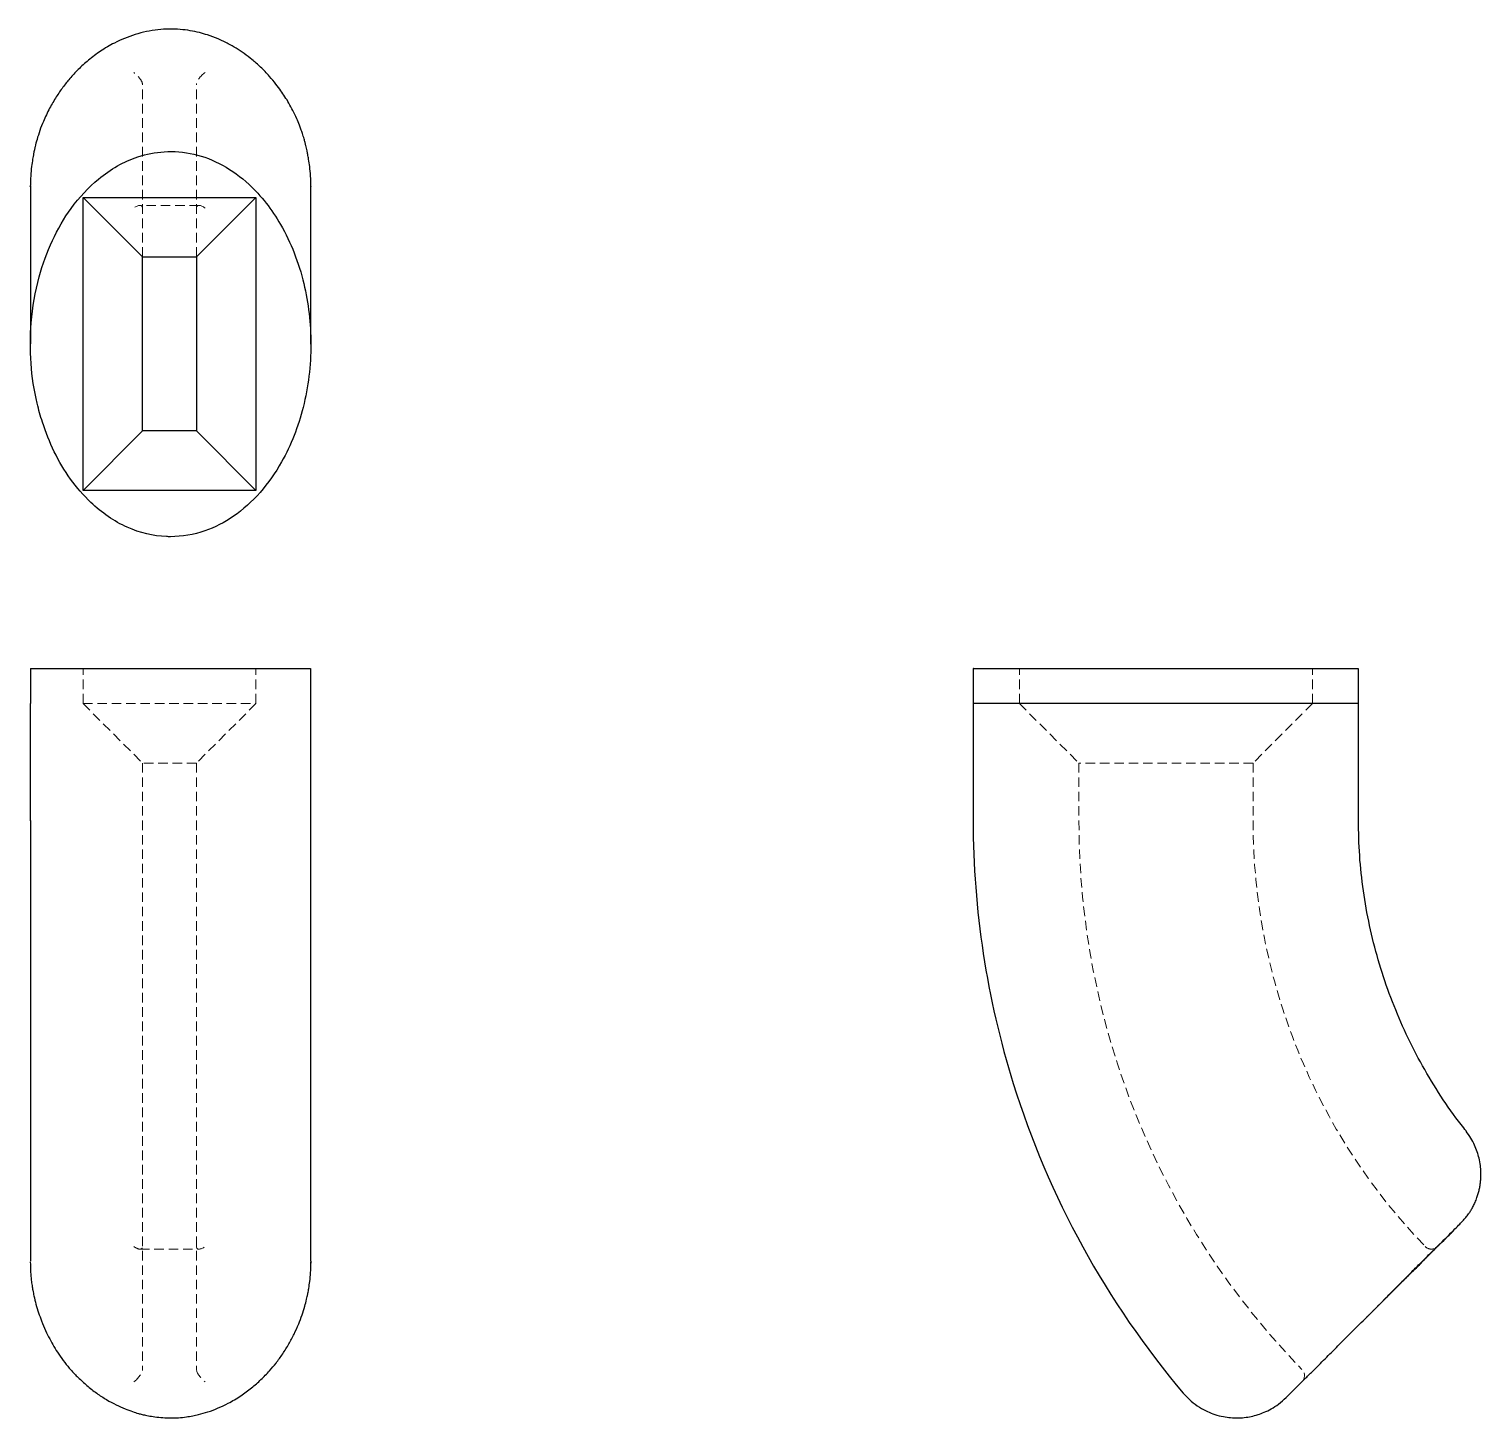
# Model space of a CAD drawing. Header units: millimetres. Extents: x 64 to 257, y 7 to 192.
import ezdxf

# ---------------------------------------------------------------- set-up
doc = ezdxf.new("R2010")
doc.units = ezdxf.units.MM
doc.linetypes.add('HIDDEN', pattern=[1.905, 1.27, -0.635])

msp = doc.modelspace()

# ---------------------------------------------------------------- linework, layer by layer
at = {"color": 7, "linetype": 'HIDDEN', "lineweight": 18}
for p, q in [((79.25, 184.54), (79.25, 184.55)), ((79.25, 161.69), (79.25, 184.54)), ((86.41, 184.55), (86.41, 184.54)), ((86.41, 161.69), (86.41, 184.54)), ((64.36, 170.98), (64.35, 171.06)), ((101.6, 171.04), (101.6, 170.95)), ((86.75, 168.52), (78.91, 168.52)), ((71.35, 102.36), (71.35, 107)), ((94.31, 102.36), (94.31, 107)), ((195.67, 102.36), (195.67, 107)), ((234.58, 102.36), (234.58, 107)), ((71.35, 102.36), (79.25, 94.46)), ((71.35, 102.36), (94.31, 102.36)), ((94.31, 102.36), (86.41, 94.46)), ((195.67, 102.36), (203.57, 94.46)), ((234.58, 102.36), (226.69, 94.46)), ((79.25, 94.46), (79.25, 86.8)), ((86.41, 94.46), (79.25, 94.46)), ((86.41, 94.46), (86.41, 86.8)), ((226.69, 94.46), (203.57, 94.46)), ((203.57, 94.46), (203.57, 86.8)), ((226.69, 94.46), (226.69, 86.8)), ((79.25, 86.8), (79.25, 13.92)), ((86.41, 86.8), (86.41, 13.92)), ((78.91, 29.9), (86.75, 29.9))]:
    msp.add_line(p, q, dxfattribs=at)
at = {"color": 7, "linetype": 'Continuous', "lineweight": 25}
for p, q in [((71.35, 169.58), (94.31, 169.58)), ((71.35, 130.67), (71.35, 169.58)), ((79.25, 161.69), (71.35, 169.58)), ((94.31, 169.58), (86.41, 161.69)), ((94.31, 169.58), (94.31, 130.67)), ((79.25, 161.69), (86.41, 161.69)), ((79.25, 138.57), (79.25, 161.69)), ((86.41, 161.69), (86.41, 138.57)), ((71.35, 130.67), (79.25, 138.57)), ((86.41, 138.57), (79.25, 138.57)), ((94.31, 130.67), (86.41, 138.57)), ((94.31, 130.67), (71.35, 130.67)), ((64.36, 107), (64.36, 102.36)), ((101.6, 102.36), (101.6, 107)), ((189.52, 107), (189.52, 102.36)), ((240.68, 102.36), (240.68, 107)), ((64.35, 102.36), (64.35, 86.8)), ((101.59, 102.36), (101.56, 102.36)), ((101.6, 86.8), (101.6, 102.36)), ((189.53, 102.36), (189.53, 86.8)), ((240.67, 86.8), (240.67, 102.36)), ((101.58, 86.8), (101.58, 86.8))]:
    msp.add_line(p, q, dxfattribs=at)
at = {"color": 7, "linetype": 'HIDDEN', "lineweight": 18, "flags": 128}
msp.add_lwpolyline([(96.39, 132.36), (96.39, 132.36)], dxfattribs=at)
at = {"color": 7, "linetype": 'HIDDEN', "lineweight": 18}
for centre, radius, start, end in [((308.06, 86.8), 104.49, 180, 224.2247), ((308.06, 86.8), 81.37, 180, 224.0159), ((250.37, 31.06), 1.16, 224.0159, 224.9142), ((250.37, 31.06), 1.16, 224.9142, 314.9142), ((232.36, 13.1), 1.16, 314.9142, 44.2323)]:
    msp.add_arc(centre, radius, start, end, dxfattribs=at)
for centre, major_axis, ratio, start_param, end_param in [((78.09, 185.37), (1.07, -1.07), 0.413336, 0.39195, 1.962747), ((87.57, 185.37), (1.07, 1.07), 0.413336, 1.178846, 2.749642), ((78.09, 167.36), (1.07, 1.07), 0.413336, 5.903137, 7.462031), ((87.57, 167.36), (1.07, -1.07), 0.413336, 1.962747, 3.521641), ((78.09, 31.06), (-1.07, 1.07), 0.415091, 1.964244, 3.535041), ((87.57, 31.06), (1.07, 1.07), 0.415091, 2.748145, 4.318941), ((78.09, 13.1), (1.07, 1.07), 0.415091, 4.318941, 5.877835), ((87.57, 13.1), (1.07, -1.07), 0.415091, 3.546943, 5.105837)]:
    msp.add_ellipse(centre, major_axis=major_axis, ratio=ratio, start_param=start_param, end_param=end_param, dxfattribs=at)
at = {"color": 7, "linetype": 'Continuous', "lineweight": 25}
for points, knots in [([(101.61, 170.94), (101.6, 171.44), (101.58, 172.35), (101.46, 173.59), (101.32, 174.55), (101.2, 175.25), (101.1, 175.72), (101.02, 176.12), (100.93, 176.49), (100.82, 176.91), (100.68, 177.43), (100.5, 178.02), (100.29, 178.63), (100.04, 179.3), (99.7, 180.12), (99.23, 181.1), (98.71, 182.06), (98.19, 182.93), (97.6, 183.8), (96.93, 184.7), (96.05, 185.76), (94.99, 186.86), (93.84, 187.86), (92.76, 188.69), (91.7, 189.39), (90.56, 190.05), (89.3, 190.65), (88.01, 191.13), (86.77, 191.49), (85.56, 191.75), (84.21, 191.91), (82.77, 191.97), (81.27, 191.87), (79.75, 191.63), (78.26, 191.24), (76.84, 190.72), (75.3, 190.01), (73.68, 189.05), (72.08, 187.86), (70.72, 186.62), (69.6, 185.41), (68.64, 184.2), (67.74, 182.89), (66.86, 181.39), (66.14, 179.88), (65.6, 178.48), (65.25, 177.35), (65.02, 176.5), (64.88, 175.86), (64.77, 175.32), (64.64, 174.59), (64.5, 173.61), (64.38, 172.37), (64.36, 171.47), (64.35, 170.98)], [0, 0, 0, 0, 0.025988, 0.047615, 0.064881, 0.076002, 0.084024, 0.08992, 0.096428, 0.103714, 0.111783, 0.124402, 0.135236, 0.144574, 0.160119, 0.179852, 0.19867, 0.215872, 0.231341, 0.248993, 0.270229, 0.298062, 0.321752, 0.342562, 0.362048, 0.380348, 0.402909, 0.425903, 0.442813, 0.461308, 0.481649, 0.503239, 0.525566, 0.548769, 0.571983, 0.594661, 0.617145, 0.649843, 0.681398, 0.710357, 0.736723, 0.760372, 0.78581, 0.814738, 0.84686, 0.869024, 0.889675, 0.907285, 0.914506, 0.922972, 0.93576, 0.952868, 0.974281, 1, 1, 1, 1]), ([(65.96, 139.73), (66.39, 138.38), (66.92, 137.07), (67.53, 135.81), (68.79, 133.25), (70.43, 130.93), (72.37, 129.08), (73.84, 127.69), (75.48, 126.55), (77.22, 125.78), (78.9, 125.03), (80.68, 124.6), (82.45, 124.53), (82.63, 124.53), (82.8, 124.52), (82.98, 124.52), (84.51, 124.52), (86.05, 124.79), (87.53, 125.3), (88.84, 125.75), (90.12, 126.41), (91.32, 127.23), (93.88, 129), (96.06, 131.52), (97.71, 134.46), (98.97, 136.68), (99.92, 139.14), (100.57, 141.7), (101.26, 144.42), (101.6, 147.27), (101.6, 150.1), (101.6, 152.81), (101.29, 155.53), (100.66, 158.14), (99.99, 160.92), (98.96, 163.59), (97.58, 165.98), (96.41, 167.99), (95, 169.81), (93.39, 171.31), (92.3, 172.31), (91.13, 173.17), (89.88, 173.86), (88.65, 174.53), (87.36, 175.03), (86.04, 175.33), (84.75, 175.63), (83.42, 175.73), (82.1, 175.65), (80.93, 175.57), (79.77, 175.35), (78.63, 174.97), (76.76, 174.35), (75, 173.35), (73.4, 172.03), (72.05, 170.92), (70.84, 169.6), (69.78, 168.13), (67.86, 165.49), (66.44, 162.36), (65.53, 159.05), (64.99, 157.06), (64.64, 155.01), (64.47, 152.94), (64.18, 149.36), (64.44, 145.7), (65.26, 142.24), (65.46, 141.39), (65.69, 140.55), (65.96, 139.73)], [50.191465, 50.191465, 50.191465, 50.191465, 52.266699, 52.266699, 52.266699, 56.5161, 56.5161, 56.5161, 59.71039, 59.71039, 59.71039, 62.778421, 62.778421, 62.778421, 63.085148, 63.085148, 63.085148, 65.731109, 65.731109, 65.731109, 68.091086, 68.091086, 68.091086, 73.14311, 73.14311, 73.14311, 76.976446, 76.976446, 76.976446, 81.060739, 81.060739, 81.060739, 84.958362, 84.958362, 84.958362, 89.113431, 89.113431, 89.113431, 92.608319, 92.608319, 92.608319, 94.952647, 94.952647, 94.952647, 97.266878, 97.266878, 97.266878, 99.541262, 99.541262, 99.541262, 101.568604, 101.568604, 101.568604, 104.890331, 104.890331, 104.890331, 107.670492, 107.670492, 107.670492, 112.663424, 112.663424, 112.663424, 115.653802, 115.653802, 115.653802, 120.820817, 120.820817, 120.820817, 122.084569, 122.084569, 122.084569, 122.084569]), ([(64.35, 171.06), (64.35, 171.07), (64.35, 171.09), (64.35, 171.11), (64.35, 171.12)], [0, 0, 0, 0, 0.545195, 1, 1, 1, 1]), ([(64.36, 171.12), (64.36, 170.5), (64.36, 168.92), (64.36, 166.55), (64.36, 163.96), (64.36, 161.49), (64.36, 159.17), (64.36, 157.13), (64.36, 155.38), (64.36, 153.89), (64.36, 152.62), (64.36, 151.57), (64.36, 150.78), (64.36, 150.26), (64.36, 150.17), (64.36, 150.12)], [0, 0, 0, 0, 0.047003, 0.119236, 0.194335, 0.272303, 0.353141, 0.436854, 0.5109, 0.587068, 0.665368, 0.745807, 0.82839, 0.91312, 1, 1, 1, 1]), ([(101.6, 150.63), (101.6, 150.67), (101.6, 150.85), (101.6, 151.5), (101.6, 152.58), (101.6, 154), (101.6, 155.71), (101.6, 157.73), (101.6, 160.03), (101.6, 162.61), (101.6, 165.47), (101.6, 168.29), (101.6, 170.26), (101.6, 171.1)], [0, 0, 0, 0, 0.023456, 0.123701, 0.223946, 0.32419, 0.424439, 0.524703, 0.624985, 0.725284, 0.825598, 0.925925, 1, 1, 1, 1]), ([(101.61, 171.1), (101.61, 171.1), (101.61, 171.08), (101.61, 171.06), (101.6, 171.04)], [0, 0, 0, 0, 0.1883171, 1, 1, 1, 1]), ([(101.6, 150.1), (101.6, 150.12), (101.6, 150.16), (101.6, 150.47), (101.6, 150.6)], [0, 0, 0, 0, 0.590025, 1, 1, 1, 1]), ([(64.39, 107), (64.38, 107), (64.36, 107), (64.6, 107), (65.09, 107), (65.67, 107), (65.96, 107)], [0, 0, 0, 0, 0.121527, 0.416167, 0.709288, 1, 1, 1, 1]), ([(65.96, 107), (66.25, 107), (66.82, 107), (67.95, 107), (69.26, 107), (70.77, 107), (72.46, 107), (74.32, 107), (76.24, 107), (78.18, 107), (80.09, 107), (82.04, 107), (84.01, 107), (85.96, 107), (88, 107), (90.08, 107), (92.15, 107), (94.05, 107), (95.76, 107), (97.33, 107), (98.71, 107), (99.86, 107), (100.73, 107), (101.3, 107), (101.59, 107), (101.57, 107), (101.57, 107)], [0, 0, 0, 0, 0.044194, 0.087901, 0.13099, 0.173293, 0.214717, 0.255282, 0.294903, 0.328808, 0.362254, 0.39531, 0.428173, 0.46129, 0.494685, 0.535453, 0.577295, 0.620101, 0.663901, 0.708642, 0.759669, 0.81147, 0.863813, 0.916577, 0.969604, 1, 1, 1, 1]), ([(189.56, 107), (189.55, 107), (189.53, 107), (189.81, 107), (190.41, 107), (191.39, 107), (192.77, 107), (194.46, 107), (196.43, 107), (198.7, 107), (201.28, 107), (204.13, 107), (207.12, 107), (210.19, 107), (213.3, 107), (216.42, 107), (219.5, 107), (222.53, 107), (225.35, 107), (227.94, 107), (230.28, 107), (232.47, 107), (234.48, 107), (236.27, 107), (237.8, 107), (239.07, 107), (240, 107), (240.58, 107), (240.63, 107), (240.66, 107)], [0, 0, 0, 0, 0.014872, 0.043003, 0.071372, 0.106002, 0.141546, 0.177908, 0.215114, 0.25312, 0.296466, 0.340469, 0.384933, 0.429754, 0.474798, 0.519055, 0.563295, 0.607386, 0.651161, 0.688667, 0.725727, 0.762295, 0.798238, 0.833427, 0.867799, 0.90145, 0.935958, 0.969818, 1, 1, 1, 1]), ([(197.36, 102.36), (196.66, 102.36), (195.26, 102.36), (193.45, 102.36), (191.91, 102.36), (190.85, 102.36), (190.17, 102.36), (189.78, 102.36), (189.55, 102.36), (189.57, 102.36), (189.58, 102.36)], [0, 0, 0, 0, 0.164025, 0.324468, 0.480773, 0.632925, 0.732469, 0.830965, 0.928878, 1, 1, 1, 1]), ([(240.67, 102.36), (240.65, 102.36), (240.61, 102.36), (240.25, 102.36), (239.66, 102.36), (238.84, 102.36), (237.8, 102.36), (236.58, 102.36), (235.18, 102.36), (233.36, 102.36), (231.05, 102.36), (228.23, 102.36), (225.23, 102.36), (222.1, 102.36), (218.88, 102.36), (215.62, 102.36), (212.35, 102.36), (209.1, 102.36), (205.93, 102.36), (202.89, 102.36), (199.99, 102.36), (198.23, 102.36), (197.36, 102.36)], [0, 0, 0, 0, 0.032191, 0.066265, 0.100814, 0.13601, 0.171827, 0.208185, 0.245141, 0.282758, 0.340381, 0.399251, 0.458965, 0.519181, 0.579797, 0.640688, 0.701686, 0.762605, 0.823161, 0.883041, 0.942018, 1, 1, 1, 1]), ([(64.36, 86.83), (64.36, 85.11), (64.36, 81.66), (64.36, 76.47), (64.36, 71.28), (64.36, 66.09), (64.36, 60.92), (64.36, 55.8), (64.36, 50.75), (64.36, 45.78), (64.36, 40.91), (64.36, 36.18), (64.36, 31.96), (64.36, 29.41), (64.36, 28.32)], [0, 0, 0, 0, 0.08129, 0.163295, 0.246012, 0.329436, 0.413564, 0.498397, 0.583943, 0.670204, 0.757176, 0.844857, 0.933243, 1, 1, 1, 1]), ([(101.6, 28.31), (101.6, 29.34), (101.6, 31.77), (101.6, 35.82), (101.6, 40.41), (101.6, 45.16), (101.6, 50.05), (101.6, 55.07), (101.6, 60.2), (101.6, 65.41), (101.6, 70.7), (101.6, 76.05), (101.6, 81.43), (101.6, 85.03), (101.6, 86.83)], [0, 0, 0, 0, 0.062935, 0.148173, 0.2334, 0.318615, 0.403815, 0.489, 0.574172, 0.659339, 0.744508, 0.829676, 0.91484, 1, 1, 1, 1]), ([(189.52, 86.8), (189.54, 74.99), (193.73, 47.45), (207.25, 22.8), (217.43, 10.76)], [0.0011585, 0.0011585, 0.0011585, 0.0011585, 0.3008301, 0.7003922, 0.7003922, 0.7003922, 0.7003922]), ([(255, 45.59), (254.54, 46.16), (253.1, 47.96), (250.95, 51.2), (248.58, 55.25), (246.5, 59.48), (244.73, 63.83), (243.26, 68.3), (242.11, 72.86), (241.29, 77.49), (240.78, 82.16), (240.71, 85.29), (240.67, 86.86)], [0, 0, 0, 0, 0.049812, 0.155447, 0.261066, 0.366666, 0.472243, 0.577801, 0.683356, 0.788909, 0.894459, 1, 1, 1, 1]), ([(243.97, 23.06), (244.21, 23.31), (244.87, 23.97), (245.94, 25.05), (247.17, 26.29), (248.39, 27.51), (249.58, 28.7), (250.74, 29.84), (251.79, 30.87), (252.7, 31.78), (253.48, 32.55), (254.11, 33.2), (254.62, 33.74), (255.03, 34.21), (255.33, 34.61), (255.63, 35.05), (255.91, 35.55), (256.18, 36.12), (256.41, 36.7), (256.6, 37.28), (256.73, 37.82), (256.83, 38.32), (256.9, 38.86), (256.95, 39.46), (256.95, 40.19), (256.89, 41.04), (256.72, 41.94), (256.46, 42.85), (256.11, 43.74), (255.62, 44.67), (255.19, 45.26), (254.97, 45.56)], [0, 0, 0, 0, 0.033583, 0.088962, 0.145038, 0.201807, 0.259334, 0.317732, 0.376786, 0.431632, 0.480164, 0.523066, 0.561117, 0.595068, 0.624595, 0.643871, 0.662141, 0.681768, 0.70336, 0.721898, 0.739716, 0.756051, 0.771179, 0.791123, 0.813312, 0.840559, 0.872851, 0.900381, 0.930745, 0.963949, 1, 1, 1, 1]), ([(243.31, 22.37), (243.76, 22.83), (244.65, 23.71), (245.93, 25), (247.31, 26.37), (248.73, 27.79), (250.12, 29.19), (251.28, 30.34), (252.19, 31.24), (252.87, 31.91), (253.16, 32.2), (253.29, 32.33)], [0, 0, 0, 0, 0.120043, 0.233656, 0.340675, 0.48875, 0.622014, 0.740082, 0.842509, 0.929205, 1, 1, 1, 1]), ([(64.35, 28.21), (64.36, 27.75), (64.37, 26.95), (64.47, 25.89), (64.57, 25.09), (64.69, 24.39), (64.85, 23.56), (65.09, 22.56), (65.43, 21.45), (65.85, 20.29), (66.34, 19.11), (66.9, 17.98), (67.48, 16.95), (68.14, 15.9), (68.89, 14.86), (69.75, 13.82), (70.73, 12.79), (71.87, 11.75), (73.12, 10.77), (74.42, 9.91), (75.69, 9.23), (76.85, 8.71), (77.84, 8.33), (78.6, 8.1), (79.23, 7.93), (79.88, 7.79), (80.71, 7.64), (81.69, 7.52), (82.82, 7.46), (83.96, 7.49), (85.01, 7.6), (85.89, 7.75), (86.85, 7.96), (87.99, 8.28), (89.3, 8.78), (90.78, 9.48), (92.27, 10.36), (93.72, 11.44), (94.98, 12.55), (96.06, 13.66), (97.03, 14.81), (97.89, 16), (98.68, 17.28), (99.39, 18.61), (99.97, 19.9), (100.43, 21.13), (100.78, 22.22), (100.99, 23.05), (101.13, 23.63), (101.23, 24.12), (101.34, 24.77), (101.47, 25.68), (101.58, 26.85), (101.6, 27.71), (101.61, 28.18)], [0, 0, 0, 0, 0.02332, 0.041434, 0.054339, 0.065707, 0.078949, 0.099164, 0.12044, 0.139722, 0.162834, 0.18341, 0.202535, 0.223053, 0.245498, 0.266183, 0.28889, 0.313764, 0.339918, 0.364299, 0.386661, 0.406515, 0.422777, 0.434911, 0.442457, 0.452455, 0.465132, 0.48061, 0.497326, 0.516081, 0.531917, 0.544818, 0.556761, 0.576045, 0.59861, 0.620889, 0.651247, 0.679158, 0.705746, 0.731715, 0.753553, 0.778521, 0.804724, 0.8297, 0.854848, 0.876555, 0.897366, 0.91384, 0.920429, 0.927494, 0.938895, 0.95479, 0.97516, 1, 1, 1, 1]), ([(101.61, 28.31), (101.61, 28.3), (101.61, 28.22), (101.6, 28.14), (101.59, 28.05)], [0, 0, 0, 0, 0.041151, 1, 1, 1, 1]), ([(231.08, 10.18), (231.11, 10.21), (231.16, 10.26), (231.54, 10.64), (232.04, 11.14), (232.71, 11.81), (233.56, 12.65), (234.56, 13.65), (235.81, 14.9), (237.31, 16.39), (239.05, 18.14), (240.84, 19.92), (242.45, 21.52), (243.45, 22.51), (243.85, 22.91)], [0, 0, 0, 0, 0.057552, 0.115186, 0.172818, 0.230524, 0.307481, 0.384362, 0.46136, 0.576798, 0.692093, 0.807461, 0.922973, 1, 1, 1, 1]), ([(217.43, 10.76), (217.77, 10.4), (218.41, 9.7), (219.52, 8.91), (220.58, 8.33), (221.65, 7.91), (222.69, 7.64), (223.7, 7.5), (224.63, 7.46), (225.53, 7.52), (226.45, 7.66), (227.33, 7.9), (228.22, 8.23), (229.14, 8.69), (230.14, 9.32), (230.75, 9.88), (231.08, 10.18)], [0, 0, 0, 0, 0.097477, 0.185511, 0.264132, 0.333367, 0.411034, 0.473369, 0.532718, 0.591917, 0.650999, 0.713027, 0.769968, 0.836793, 0.913468, 1, 1, 1, 1])]:
    msp.add_open_spline(points, degree=3, knots=knots, dxfattribs=at)
at = {"color": 7, "linetype": 'HIDDEN', "lineweight": 18}
for points, knots in [([(66.36, 138.57), (66.36, 138.57), (66.36, 138.57), (66.35, 138.58), (66.34, 138.61), (66.33, 138.64), (66.32, 138.68), (66.3, 138.73), (66.28, 138.79), (66.25, 138.85), (66.23, 138.93), (66.2, 139.02), (66.16, 139.11), (66.13, 139.22), (66.09, 139.33), (66.05, 139.45), (66, 139.59), (65.97, 139.68), (65.96, 139.73)], [0, 0, 0, 0, 0.0621194, 0.1242612, 0.1864316, 0.2486365, 0.3108821, 0.3731745, 0.4355196, 0.4979236, 0.5603925, 0.6229323, 0.6855492, 0.748249, 0.811038, 0.8739222, 0.9369075, 1, 1, 1, 1]), ([(243.85, 22.91), (244.05, 23.11), (244.85, 23.91), (246.24, 25.3), (247.99, 27.04), (249.49, 28.54), (250.73, 29.78), (251.74, 30.78), (252.57, 31.61), (253.08, 32.12), (253.26, 32.29), (253.26, 32.3)], [0, 0, 0, 0, 0.05703, 0.227843, 0.398365, 0.568973, 0.682896, 0.796705, 0.910447, 0.995803, 1, 1, 1, 1]), ([(241.17, 20.24), (241.74, 20.82), (242.67, 21.75), (243.61, 22.7), (243.97, 23.06)], [0, 0, 0, 0, 0.624276, 1, 1, 1, 1])]:
    msp.add_open_spline(points, degree=3, knots=knots, dxfattribs=at)
for points in [[(79.25, 13.92), (79.25, 13.91), (79.25, 13.91), (79.25, 13.91)], [(86.41, 13.91), (86.41, 13.91), (86.41, 13.91), (86.41, 13.92)], [(233.19, 13.91), (233.18, 13.91), (233.18, 13.91), (233.18, 13.92)]]:
    msp.add_open_spline(points, degree=3, dxfattribs=at)

doc.saveas('drawing.dxf')
